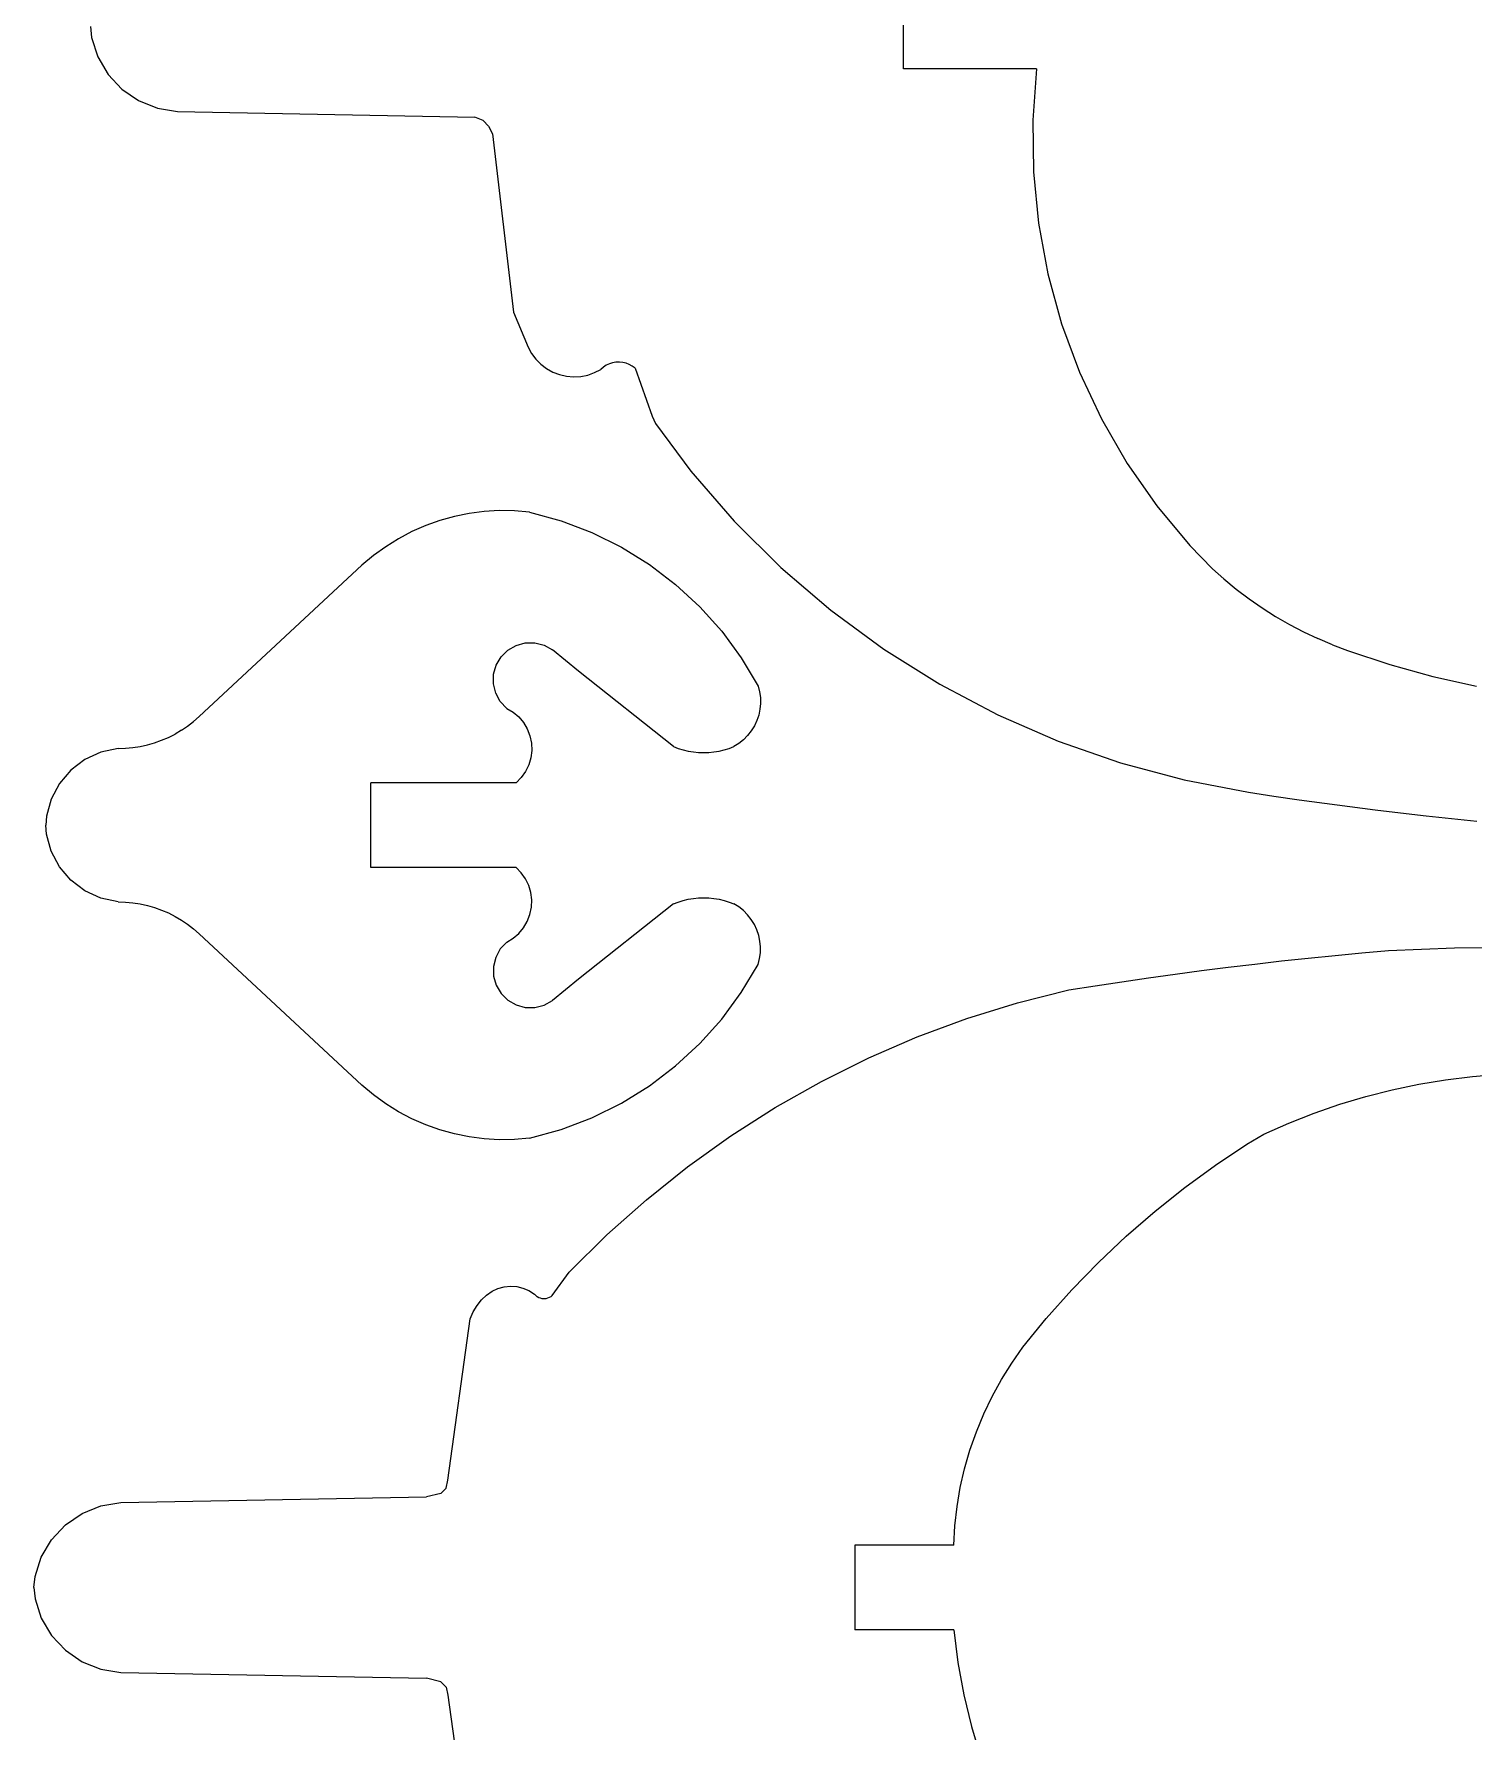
# Model space of a CAD drawing. Header units: millimetres. Extents: x -233 to 120, y -19 to 188.
# Drawn here: x -232.1 to -187.5, y 54.6 to 107.2 of the extents above; entities that cross this region are included whole.
import ezdxf

# ---------------------------------------------------------------- set-up
doc = ezdxf.new("R2010")
doc.units = ezdxf.units.MM
doc.header["$MEASUREMENT"] = 0
doc.layers.add('Layer 1', color=7, linetype='Continuous')

msp = doc.modelspace()

# ---------------------------------------------------------------- linework, layer by layer
at = {"layer": 'Layer 1', "lineweight": 9}
for points in [[(-205.1649, 106.11), (-205.1649, 106.11), (-205.1649, 108.735), (-205.1649, 108.735)], [(-230.3532, 107.4225), (-230.3532, 107.4225), (-230.3199, 107.0759), (-230.3199, 107.0759)], [(-230.3199, 107.0759), (-230.3199, 107.0759), (-230.1257, 106.4788), (-230.1257, 106.4788)], [(-230.1257, 106.4788), (-230.1257, 106.4788), (-229.8066, 105.938), (-229.8066, 105.938)], [(-229.8066, 105.938), (-229.8066, 105.938), (-229.3777, 105.4793), (-229.3777, 105.4793)], [(-201.0399, 106.11), (-201.0399, 106.11), (-205.1649, 106.11), (-205.1649, 106.11)], [(-201.0399, 106.11), (-201.0399, 106.11), (-201.1549, 104.515), (-201.1549, 104.515)], [(-229.3777, 105.4793), (-229.3777, 105.4793), (-228.8596, 105.1246), (-228.8596, 105.1246)], [(-228.8596, 105.1246), (-228.8596, 105.1246), (-228.2768, 104.8908), (-228.2768, 104.8908)], [(-228.2768, 104.8908), (-228.2768, 104.8908), (-227.6572, 104.789), (-227.6572, 104.789)], [(-227.6572, 104.789), (-227.6572, 104.789), (-218.4382, 104.6128), (-218.4382, 104.6128)], [(-218.1851, 104.5052), (-218.1851, 104.5052), (-218.4382, 104.6128), (-218.4382, 104.6128)], [(-218.1851, 104.5052), (-218.1851, 104.5052), (-218.0171, 104.3371), (-218.0171, 104.3371)], [(-218.0171, 104.3371), (-218.0171, 104.3371), (-217.8978, 104.0915), (-217.8978, 104.0915)], [(-201.1549, 104.515), (-201.1549, 104.515), (-201.1339, 102.916), (-201.1339, 102.916)], [(-217.8978, 104.0915), (-217.8978, 104.0915), (-217.2399, 98.5725), (-217.2399, 98.5725)], [(-201.1339, 102.916), (-201.1339, 102.916), (-200.977, 101.3246), (-200.977, 101.3246)], [(-200.977, 101.3246), (-200.977, 101.3246), (-200.6855, 99.7523), (-200.6855, 99.7523)], [(-200.6855, 99.7523), (-200.6855, 99.7523), (-200.2614, 98.2104), (-200.2614, 98.2104)], [(-217.2399, 98.5725), (-217.2399, 98.5725), (-216.7899, 97.485), (-216.7899, 97.485)], [(-200.2614, 98.2104), (-200.2614, 98.2104), (-199.7078, 96.7102), (-199.7078, 96.7102)], [(-216.7899, 97.485), (-216.7899, 97.485), (-216.6842, 97.2904), (-216.6842, 97.2904)], [(-216.6842, 97.2904), (-216.6842, 97.2904), (-216.5522, 97.1126), (-216.5522, 97.1126)], [(-216.5522, 97.1126), (-216.5522, 97.1126), (-216.3964, 96.9552), (-216.3964, 96.9552)], [(-216.3964, 96.9552), (-216.3964, 96.9552), (-216.2201, 96.8212), (-216.2201, 96.8212)], [(-216.2201, 96.8212), (-216.2201, 96.8212), (-216.0266, 96.7135), (-216.0266, 96.7135)], [(-214.7364, 96.6952), (-214.7364, 96.6952), (-214.5399, 96.7975), (-214.5399, 96.7975)], [(-214.4596, 96.8665), (-214.4596, 96.8665), (-214.5399, 96.7975), (-214.5399, 96.7975)], [(-214.3707, 96.9241), (-214.3707, 96.9241), (-214.4596, 96.8665), (-214.4596, 96.8665)], [(-214.2748, 96.9691), (-214.2748, 96.9691), (-214.3707, 96.9241), (-214.3707, 96.9241)], [(-214.1737, 97.0007), (-214.1737, 97.0007), (-214.2748, 96.9691), (-214.2748, 96.9691)], [(-214.0692, 97.0183), (-214.0692, 97.0183), (-214.1737, 97.0007), (-214.1737, 97.0007)], [(-213.9634, 97.0217), (-213.9634, 97.0217), (-214.0692, 97.0183), (-214.0692, 97.0183)], [(-213.858, 97.0107), (-213.858, 97.0107), (-213.9634, 97.0217), (-213.9634, 97.0217)], [(-213.7551, 96.9856), (-213.7551, 96.9856), (-213.858, 97.0107), (-213.858, 97.0107)], [(-213.6566, 96.9467), (-213.6566, 96.9467), (-213.7551, 96.9856), (-213.7551, 96.9856)], [(-213.5642, 96.895), (-213.5642, 96.895), (-213.6566, 96.9467), (-213.6566, 96.9467)], [(-213.4796, 96.8311), (-213.4796, 96.8311), (-213.5642, 96.895), (-213.5642, 96.895)], [(-213.4796, 96.8311), (-213.4796, 96.8311), (-212.9531, 95.3463), (-212.9531, 95.3463)], [(-216.0266, 96.7135), (-216.0266, 96.7135), (-215.8199, 96.634), (-215.8199, 96.634)], [(-215.8199, 96.634), (-215.8199, 96.634), (-215.6041, 96.5844), (-215.6041, 96.5844)], [(-215.6041, 96.5844), (-215.6041, 96.5844), (-215.3835, 96.5656), (-215.3835, 96.5656)], [(-215.3835, 96.5656), (-215.3835, 96.5656), (-215.1624, 96.5781), (-215.1624, 96.5781)], [(-215.1624, 96.5781), (-215.1624, 96.5781), (-214.9452, 96.6216), (-214.9452, 96.6216)], [(-214.9452, 96.6216), (-214.9452, 96.6216), (-214.7364, 96.6952), (-214.7364, 96.6952)], [(-199.7078, 96.7102), (-199.7078, 96.7102), (-199.0288, 95.2624), (-199.0288, 95.2624)], [(-212.9531, 95.3463), (-212.9531, 95.3463), (-212.8489, 95.1169), (-212.8489, 95.1169)], [(-199.0288, 95.2624), (-199.0288, 95.2624), (-198.2291, 93.8776), (-198.2291, 93.8776)], [(-212.8489, 95.1169), (-212.8489, 95.1169), (-211.7455, 93.6375), (-211.7455, 93.6375)], [(-211.7455, 93.6375), (-211.7455, 93.6375), (-210.4083, 92.0974), (-210.4083, 92.0974)], [(-198.2291, 93.8776), (-198.2291, 93.8776), (-197.3146, 92.5658), (-197.3146, 92.5658)], [(-197.3146, 92.5658), (-197.3146, 92.5658), (-196.292, 91.3364), (-196.292, 91.3364)], [(-219.5241, 92.1141), (-219.5241, 92.1141), (-219.9646, 91.9568), (-219.9646, 91.9568)], [(-219.0734, 92.2394), (-219.0734, 92.2394), (-219.5241, 92.1141), (-219.5241, 92.1141)], [(-218.6149, 92.3322), (-218.6149, 92.3322), (-219.0734, 92.2394), (-219.0734, 92.2394)], [(-218.151, 92.3919), (-218.151, 92.3919), (-218.6149, 92.3322), (-218.6149, 92.3322)], [(-217.684, 92.4184), (-217.684, 92.4184), (-218.151, 92.3919), (-218.151, 92.3919)], [(-217.2163, 92.4113), (-217.2163, 92.4113), (-217.684, 92.4184), (-217.684, 92.4184)], [(-216.7503, 92.3708), (-216.7503, 92.3708), (-217.2163, 92.4113), (-217.2163, 92.4113)], [(-216.7503, 92.3708), (-216.7503, 92.3708), (-215.7675, 92.0999), (-215.7675, 92.0999)], [(-215.7675, 92.0999), (-215.7675, 92.0999), (-214.815, 91.7367), (-214.815, 91.7367)], [(-210.4083, 92.0974), (-210.4083, 92.0974), (-208.9608, 90.6605), (-208.9608, 90.6605)], [(-220.8064, 91.55), (-220.8064, 91.55), (-221.2033, 91.3025), (-221.2033, 91.3025)], [(-220.3928, 91.7685), (-220.3928, 91.7685), (-220.8064, 91.55), (-220.8064, 91.55)], [(-219.9646, 91.9568), (-219.9646, 91.9568), (-220.3928, 91.7685), (-220.3928, 91.7685)], [(-214.815, 91.7367), (-214.815, 91.7367), (-213.9013, 91.2846), (-213.9013, 91.2846)], [(-221.5815, 91.0272), (-221.5815, 91.0272), (-221.9391, 90.7256), (-221.9391, 90.7256)], [(-221.2033, 91.3025), (-221.2033, 91.3025), (-221.5815, 91.0272), (-221.5815, 91.0272)], [(-213.9013, 91.2846), (-213.9013, 91.2846), (-213.0347, 90.7477), (-213.0347, 90.7477)], [(-196.292, 91.3364), (-196.292, 91.3364), (-195.5837, 90.6189), (-195.5837, 90.6189)], [(-221.9391, 90.7256), (-221.9391, 90.7256), (-226.9877, 86.0376), (-226.9877, 86.0376)], [(-213.0347, 90.7477), (-213.0347, 90.7477), (-212.2231, 90.1308), (-212.2231, 90.1308)], [(-208.9608, 90.6605), (-208.9608, 90.6605), (-207.4108, 89.3347), (-207.4108, 89.3347)], [(-195.5837, 90.6189), (-195.5837, 90.6189), (-195.2307, 90.3023), (-195.2307, 90.3023)], [(-212.2231, 90.1308), (-212.2231, 90.1308), (-211.4739, 89.4395), (-211.4739, 89.4395)], [(-195.2307, 90.3023), (-195.2307, 90.3023), (-194.8495, 89.9879), (-194.8495, 89.9879)], [(-194.8495, 89.9879), (-194.8495, 89.9879), (-194.4556, 89.6894), (-194.4556, 89.6894)], [(-211.4739, 89.4395), (-211.4739, 89.4395), (-210.7938, 88.6801), (-210.7938, 88.6801)], [(-194.4556, 89.6894), (-194.4556, 89.6894), (-194.0498, 89.4074), (-194.0498, 89.4074)], [(-194.0498, 89.4074), (-194.0498, 89.4074), (-193.6326, 89.1425), (-193.6326, 89.1425)], [(-207.4108, 89.3347), (-207.4108, 89.3347), (-205.7669, 88.1274), (-205.7669, 88.1274)], [(-193.6326, 89.1425), (-193.6326, 89.1425), (-193.2048, 88.895), (-193.2048, 88.895)], [(-193.2048, 88.895), (-193.2048, 88.895), (-192.7672, 88.6653), (-192.7672, 88.6653)], [(-210.7938, 88.6801), (-210.7938, 88.6801), (-210.189, 87.8594), (-210.189, 87.8594)], [(-192.7672, 88.6653), (-192.7672, 88.6653), (-192.3205, 88.454), (-192.3205, 88.454)], [(-191.8655, 88.2613), (-191.8655, 88.2613), (-192.3205, 88.454), (-192.3205, 88.454)], [(-217.7803, 87.6342), (-217.7803, 87.6342), (-217.6304, 87.8887), (-217.6304, 87.8887)], [(-217.6304, 87.8887), (-217.6304, 87.8887), (-217.4207, 88.0966), (-217.4207, 88.0966)], [(-217.4207, 88.0966), (-217.4207, 88.0966), (-217.165, 88.2444), (-217.165, 88.2444)], [(-217.165, 88.2444), (-217.165, 88.2444), (-216.8801, 88.3223), (-216.8801, 88.3223)], [(-216.8801, 88.3223), (-216.8801, 88.3223), (-216.5848, 88.3251), (-216.5848, 88.3251)], [(-216.5848, 88.3251), (-216.5848, 88.3251), (-216.2985, 88.2528), (-216.2985, 88.2528)], [(-216.2985, 88.2528), (-216.2985, 88.2528), (-216.0399, 88.11), (-216.0399, 88.11)], [(-215.2323, 87.4465), (-215.2323, 87.4465), (-216.0399, 88.11), (-216.0399, 88.11)], [(-210.189, 87.8594), (-210.189, 87.8594), (-209.6649, 86.985), (-209.6649, 86.985)], [(-205.7669, 88.1274), (-205.7669, 88.1274), (-204.0382, 87.045), (-204.0382, 87.045)], [(-191.8655, 88.2613), (-191.8655, 88.2613), (-191.4028, 88.0875), (-191.4028, 88.0875)], [(-191.4028, 88.0875), (-191.4028, 88.0875), (-190.0904, 87.6498), (-190.0904, 87.6498)], [(-217.866, 87.0547), (-217.866, 87.0547), (-217.8606, 87.35), (-217.8606, 87.35)], [(-217.8606, 87.35), (-217.8606, 87.35), (-217.7803, 87.6342), (-217.7803, 87.6342)], [(-212.2899, 85.11), (-212.2899, 85.11), (-215.2323, 87.4465), (-215.2323, 87.4465)], [(-190.0904, 87.6498), (-190.0904, 87.6498), (-188.7575, 87.2794), (-188.7575, 87.2794)], [(-217.796, 86.7678), (-217.796, 86.7678), (-217.866, 87.0547), (-217.866, 87.0547)], [(-209.6649, 86.985), (-209.6649, 86.985), (-209.6202, 86.8084), (-209.6202, 86.8084)], [(-209.6202, 86.8084), (-209.6202, 86.8084), (-209.5959, 86.6279), (-209.5959, 86.6279)], [(-204.0382, 87.045), (-204.0382, 87.045), (-202.234, 86.0937), (-202.234, 86.0937)], [(-188.7575, 87.2794), (-188.7575, 87.2794), (-187.4074, 86.9773), (-187.4074, 86.9773)], [(-217.6554, 86.5081), (-217.6554, 86.5081), (-217.796, 86.7678), (-217.796, 86.7678)], [(-217.4534, 86.2927), (-217.4534, 86.2927), (-217.6554, 86.5081), (-217.6554, 86.5081)], [(-217.4534, 86.2927), (-217.4534, 86.2927), (-217.2568, 86.1749), (-217.2568, 86.1749)], [(-209.6096, 86.2645), (-209.6096, 86.2645), (-209.6474, 86.0863), (-209.6474, 86.0863)], [(-209.5924, 86.4458), (-209.5924, 86.4458), (-209.6096, 86.2645), (-209.6096, 86.2645)], [(-209.5959, 86.6279), (-209.5959, 86.6279), (-209.5924, 86.4458), (-209.5924, 86.4458)], [(-227.5323, 85.6145), (-227.5323, 85.6145), (-227.342, 85.7439), (-227.342, 85.7439)], [(-227.342, 85.7439), (-227.342, 85.7439), (-227.1602, 85.8852), (-227.1602, 85.8852)], [(-227.1602, 85.8852), (-227.1602, 85.8852), (-226.9877, 86.0376), (-226.9877, 86.0376)], [(-217.2568, 86.1749), (-217.2568, 86.1749), (-217.0822, 86.0265), (-217.0822, 86.0265)], [(-217.0822, 86.0265), (-217.0822, 86.0265), (-216.9343, 85.8514), (-216.9343, 85.8514)], [(-216.9343, 85.8514), (-216.9343, 85.8514), (-216.8172, 85.6544), (-216.8172, 85.6544)], [(-209.7825, 85.7486), (-209.7825, 85.7486), (-209.878, 85.5936), (-209.878, 85.5936)], [(-209.7053, 85.9136), (-209.7053, 85.9136), (-209.7825, 85.7486), (-209.7825, 85.7486)], [(-209.6474, 86.0863), (-209.6474, 86.0863), (-209.7053, 85.9136), (-209.7053, 85.9136)], [(-202.234, 86.0937), (-202.234, 86.0937), (-200.3643, 85.2786), (-200.3643, 85.2786)], [(-228.5852, 85.161), (-228.5852, 85.161), (-228.364, 85.2246), (-228.364, 85.2246)], [(-228.364, 85.2246), (-228.364, 85.2246), (-228.1472, 85.302), (-228.1472, 85.302)], [(-228.1472, 85.302), (-228.1472, 85.302), (-227.9358, 85.3931), (-227.9358, 85.3931)], [(-227.9358, 85.3931), (-227.9358, 85.3931), (-227.7305, 85.4974), (-227.7305, 85.4974)], [(-227.5323, 85.6145), (-227.5323, 85.6145), (-227.7305, 85.4974), (-227.7305, 85.4974)], [(-216.8172, 85.6544), (-216.8172, 85.6544), (-216.7339, 85.4409), (-216.7339, 85.4409)], [(-216.7339, 85.4409), (-216.7339, 85.4409), (-216.6869, 85.2166), (-216.6869, 85.2166)], [(-216.6869, 85.2166), (-216.6869, 85.2166), (-216.6773, 84.9876), (-216.6773, 84.9876)], [(-210.2608, 85.207), (-210.2608, 85.207), (-210.4149, 85.11), (-210.4149, 85.11)], [(-210.1187, 85.3209), (-210.1187, 85.3209), (-210.2608, 85.207), (-210.2608, 85.207)], [(-209.9906, 85.4504), (-209.9906, 85.4504), (-210.1187, 85.3209), (-210.1187, 85.3209)], [(-209.878, 85.5936), (-209.878, 85.5936), (-209.9906, 85.4504), (-209.9906, 85.4504)], [(-200.3643, 85.2786), (-200.3643, 85.2786), (-198.4394, 84.6041), (-198.4394, 84.6041)], [(-230.524, 84.7036), (-230.524, 84.7036), (-230.9585, 84.3744), (-230.9585, 84.3744)], [(-230.0293, 84.9323), (-230.0293, 84.9323), (-230.524, 84.7036), (-230.524, 84.7036)], [(-229.497, 85.0499), (-229.497, 85.0499), (-230.0293, 84.9323), (-230.0293, 84.9323)], [(-229.497, 85.0499), (-229.497, 85.0499), (-229.2669, 85.0559), (-229.2669, 85.0559)], [(-229.2669, 85.0559), (-229.2669, 85.0559), (-229.0376, 85.0765), (-229.0376, 85.0765)], [(-229.0376, 85.0765), (-229.0376, 85.0765), (-228.8101, 85.1115), (-228.8101, 85.1115)], [(-228.8101, 85.1115), (-228.8101, 85.1115), (-228.5852, 85.161), (-228.5852, 85.161)], [(-216.7054, 84.7602), (-216.7054, 84.7602), (-216.7704, 84.5404), (-216.7704, 84.5404)], [(-216.6773, 84.9876), (-216.6773, 84.9876), (-216.7054, 84.7602), (-216.7054, 84.7602)], [(-212.2899, 85.11), (-212.2899, 85.11), (-212.14, 85.0532), (-212.14, 85.0532)], [(-212.14, 85.0532), (-212.14, 85.0532), (-211.9866, 85.0064), (-211.9866, 85.0064)], [(-211.9866, 85.0064), (-211.9866, 85.0064), (-211.8305, 84.9698), (-211.8305, 84.9698)], [(-211.8305, 84.9698), (-211.8305, 84.9698), (-211.6723, 84.9436), (-211.6723, 84.9436)], [(-211.6723, 84.9436), (-211.6723, 84.9436), (-211.5127, 84.9278), (-211.5127, 84.9278)], [(-211.5127, 84.9278), (-211.5127, 84.9278), (-211.3524, 84.9225), (-211.3524, 84.9225)], [(-211.3524, 84.9225), (-211.3524, 84.9225), (-211.1922, 84.9278), (-211.1922, 84.9278)], [(-211.1922, 84.9278), (-211.1922, 84.9278), (-211.0326, 84.9436), (-211.0326, 84.9436)], [(-211.0326, 84.9436), (-211.0326, 84.9436), (-210.8744, 84.9698), (-210.8744, 84.9698)], [(-210.8744, 84.9698), (-210.8744, 84.9698), (-210.7183, 85.0064), (-210.7183, 85.0064)], [(-210.7183, 85.0064), (-210.7183, 85.0064), (-210.5649, 85.0532), (-210.5649, 85.0532)], [(-210.5649, 85.0532), (-210.5649, 85.0532), (-210.4149, 85.11), (-210.4149, 85.11)], [(-230.9585, 84.3744), (-230.9585, 84.3744), (-231.3125, 83.96), (-231.3125, 83.96)], [(-217.0034, 84.1475), (-217.0034, 84.1475), (-217.1649, 83.985), (-217.1649, 83.985)], [(-216.8707, 84.3344), (-216.8707, 84.3344), (-217.0034, 84.1475), (-217.0034, 84.1475)], [(-216.7704, 84.5404), (-216.7704, 84.5404), (-216.8707, 84.3344), (-216.8707, 84.3344)], [(-198.4394, 84.6041), (-198.4394, 84.6041), (-196.4699, 84.0741), (-196.4699, 84.0741)], [(-231.3125, 83.96), (-231.3125, 83.96), (-231.5697, 83.4794), (-231.5697, 83.4794)], [(-217.1649, 83.985), (-217.1649, 83.985), (-221.6649, 83.985), (-221.6649, 83.985)], [(-221.6649, 81.36), (-221.6649, 81.36), (-221.6649, 83.985), (-221.6649, 83.985)], [(-196.4699, 84.0741), (-196.4699, 84.0741), (-194.4665, 83.6913), (-194.4665, 83.6913)], [(-194.4665, 83.6913), (-194.4665, 83.6913), (-193.6832, 83.5738), (-193.6832, 83.5738)], [(-231.5697, 83.4794), (-231.5697, 83.4794), (-231.7183, 82.955), (-231.7183, 82.955)], [(-193.6832, 83.5738), (-193.6832, 83.5738), (-192.8991, 83.4608), (-192.8991, 83.4608)], [(-192.8991, 83.4608), (-192.8991, 83.4608), (-192.1145, 83.3522), (-192.1145, 83.3522)], [(-192.1145, 83.3522), (-192.1145, 83.3522), (-191.3292, 83.2482), (-191.3292, 83.2482)], [(-191.3292, 83.2482), (-191.3292, 83.2482), (-190.5434, 83.1485), (-190.5434, 83.1485)], [(-190.5434, 83.1485), (-190.5434, 83.1485), (-189.757, 83.0534), (-189.757, 83.0534)], [(-231.7183, 82.955), (-231.7183, 82.955), (-231.7354, 82.6725), (-231.7354, 82.6725)], [(-231.7183, 82.39), (-231.7183, 82.39), (-231.7354, 82.6725), (-231.7354, 82.6725)], [(-189.757, 83.0534), (-189.757, 83.0534), (-188.9701, 82.9628), (-188.9701, 82.9628)], [(-188.9701, 82.9628), (-188.9701, 82.9628), (-188.1826, 82.8766), (-188.1826, 82.8766)], [(-188.1826, 82.8766), (-188.1826, 82.8766), (-187.3947, 82.7949), (-187.3947, 82.7949)], [(-231.5697, 81.8655), (-231.5697, 81.8655), (-231.7183, 82.39), (-231.7183, 82.39)], [(-231.3125, 81.385), (-231.3125, 81.385), (-231.5697, 81.8655), (-231.5697, 81.8655)], [(-230.9585, 80.9705), (-230.9585, 80.9705), (-231.3125, 81.385), (-231.3125, 81.385)], [(-217.1649, 81.36), (-217.1649, 81.36), (-221.6649, 81.36), (-221.6649, 81.36)], [(-217.0034, 81.1974), (-217.0034, 81.1974), (-217.1649, 81.36), (-217.1649, 81.36)], [(-216.8707, 81.0106), (-216.8707, 81.0106), (-217.0034, 81.1974), (-217.0034, 81.1974)], [(-216.7704, 80.8045), (-216.7704, 80.8045), (-216.8707, 81.0106), (-216.8707, 81.0106)], [(-230.524, 80.6413), (-230.524, 80.6413), (-230.9585, 80.9705), (-230.9585, 80.9705)], [(-230.0293, 80.4127), (-230.0293, 80.4127), (-230.524, 80.6413), (-230.524, 80.6413)], [(-216.7054, 80.5848), (-216.7054, 80.5848), (-216.7704, 80.8045), (-216.7704, 80.8045)], [(-216.6773, 80.3573), (-216.6773, 80.3573), (-216.7054, 80.5848), (-216.7054, 80.5848)], [(-229.497, 80.2951), (-229.497, 80.2951), (-230.0293, 80.4127), (-230.0293, 80.4127)], [(-229.497, 80.2951), (-229.497, 80.2951), (-229.2669, 80.2891), (-229.2669, 80.2891)], [(-229.2669, 80.2891), (-229.2669, 80.2891), (-229.0376, 80.2685), (-229.0376, 80.2685)], [(-229.0376, 80.2685), (-229.0376, 80.2685), (-228.8101, 80.2334), (-228.8101, 80.2334)], [(-228.8101, 80.2334), (-228.8101, 80.2334), (-228.5852, 80.184), (-228.5852, 80.184)], [(-228.5852, 80.184), (-228.5852, 80.184), (-228.364, 80.1204), (-228.364, 80.1204)], [(-228.364, 80.1204), (-228.364, 80.1204), (-228.1472, 80.0429), (-228.1472, 80.0429)], [(-228.1472, 80.0429), (-228.1472, 80.0429), (-227.9358, 79.9518), (-227.9358, 79.9518)], [(-227.9358, 79.9518), (-227.9358, 79.9518), (-227.7305, 79.8476), (-227.7305, 79.8476)], [(-216.7339, 79.9041), (-216.7339, 79.9041), (-216.6869, 80.1283), (-216.6869, 80.1283)], [(-216.6869, 80.1283), (-216.6869, 80.1283), (-216.6773, 80.3573), (-216.6773, 80.3573)], [(-212.2899, 80.235), (-212.2899, 80.235), (-215.2323, 77.8984), (-215.2323, 77.8984)], [(-212.2899, 80.235), (-212.2899, 80.235), (-212.14, 80.2918), (-212.14, 80.2918)], [(-212.14, 80.2918), (-212.14, 80.2918), (-211.9866, 80.3385), (-211.9866, 80.3385)], [(-211.9866, 80.3385), (-211.9866, 80.3385), (-211.8305, 80.3751), (-211.8305, 80.3751)], [(-211.8305, 80.3751), (-211.8305, 80.3751), (-211.6723, 80.4014), (-211.6723, 80.4014)], [(-211.6723, 80.4014), (-211.6723, 80.4014), (-211.5127, 80.4172), (-211.5127, 80.4172)], [(-211.5127, 80.4172), (-211.5127, 80.4172), (-211.3524, 80.4225), (-211.3524, 80.4225)], [(-211.3524, 80.4225), (-211.3524, 80.4225), (-211.1922, 80.4172), (-211.1922, 80.4172)], [(-211.1922, 80.4172), (-211.1922, 80.4172), (-211.0326, 80.4014), (-211.0326, 80.4014)], [(-211.0326, 80.4014), (-211.0326, 80.4014), (-210.8744, 80.3751), (-210.8744, 80.3751)], [(-210.8744, 80.3751), (-210.8744, 80.3751), (-210.7183, 80.3385), (-210.7183, 80.3385)], [(-210.7183, 80.3385), (-210.7183, 80.3385), (-210.5649, 80.2918), (-210.5649, 80.2918)], [(-210.5649, 80.2918), (-210.5649, 80.2918), (-210.4149, 80.235), (-210.4149, 80.235)], [(-210.2608, 80.138), (-210.2608, 80.138), (-210.4149, 80.235), (-210.4149, 80.235)], [(-210.1187, 80.024), (-210.1187, 80.024), (-210.2608, 80.138), (-210.2608, 80.138)], [(-209.9906, 79.8946), (-209.9906, 79.8946), (-210.1187, 80.024), (-210.1187, 80.024)], [(-227.7305, 79.8476), (-227.7305, 79.8476), (-227.5323, 79.7305), (-227.5323, 79.7305)], [(-227.5323, 79.7305), (-227.5323, 79.7305), (-227.342, 79.601), (-227.342, 79.601)], [(-227.342, 79.601), (-227.342, 79.601), (-227.1602, 79.4598), (-227.1602, 79.4598)], [(-227.1602, 79.4598), (-227.1602, 79.4598), (-226.9877, 79.3073), (-226.9877, 79.3073)], [(-217.0822, 79.3185), (-217.0822, 79.3185), (-216.9343, 79.4935), (-216.9343, 79.4935)], [(-216.9343, 79.4935), (-216.9343, 79.4935), (-216.8172, 79.6905), (-216.8172, 79.6905)], [(-216.8172, 79.6905), (-216.8172, 79.6905), (-216.7339, 79.9041), (-216.7339, 79.9041)], [(-209.878, 79.7514), (-209.878, 79.7514), (-209.9906, 79.8946), (-209.9906, 79.8946)], [(-209.7825, 79.5963), (-209.7825, 79.5963), (-209.878, 79.7514), (-209.878, 79.7514)], [(-209.7053, 79.4313), (-209.7053, 79.4313), (-209.7825, 79.5963), (-209.7825, 79.5963)], [(-209.6474, 79.2586), (-209.6474, 79.2586), (-209.7053, 79.4313), (-209.7053, 79.4313)], [(-221.9391, 74.6193), (-221.9391, 74.6193), (-226.9877, 79.3073), (-226.9877, 79.3073)], [(-217.4534, 79.0523), (-217.4534, 79.0523), (-217.6554, 78.8369), (-217.6554, 78.8369)], [(-217.4534, 79.0523), (-217.4534, 79.0523), (-217.2568, 79.17), (-217.2568, 79.17)], [(-217.2568, 79.17), (-217.2568, 79.17), (-217.0822, 79.3185), (-217.0822, 79.3185)], [(-209.6096, 79.0805), (-209.6096, 79.0805), (-209.6474, 79.2586), (-209.6474, 79.2586)], [(-209.5924, 78.8992), (-209.5924, 78.8992), (-209.6096, 79.0805), (-209.6096, 79.0805)], [(-209.5959, 78.717), (-209.5959, 78.717), (-209.5924, 78.8992), (-209.5924, 78.8992)], [(-188.091, 78.8699), (-188.091, 78.8699), (-186.0464, 78.8825), (-186.0464, 78.8825)], [(-217.796, 78.5772), (-217.796, 78.5772), (-217.866, 78.2902), (-217.866, 78.2902)], [(-217.6554, 78.8369), (-217.6554, 78.8369), (-217.796, 78.5772), (-217.796, 78.5772)], [(-210.189, 77.4855), (-210.189, 77.4855), (-209.6649, 78.36), (-209.6649, 78.36)], [(-209.6649, 78.36), (-209.6649, 78.36), (-209.6202, 78.5365), (-209.6202, 78.5365)], [(-209.6202, 78.5365), (-209.6202, 78.5365), (-209.5959, 78.717), (-209.5959, 78.717)], [(-195.0973, 78.2716), (-195.0973, 78.2716), (-194.2714, 78.371), (-194.2714, 78.371)], [(-194.2714, 78.371), (-194.2714, 78.371), (-193.445, 78.4654), (-193.445, 78.4654)], [(-193.445, 78.4654), (-193.445, 78.4654), (-192.6181, 78.5547), (-192.6181, 78.5547)], [(-192.6181, 78.5547), (-192.6181, 78.5547), (-191.7907, 78.6389), (-191.7907, 78.6389)], [(-191.7907, 78.6389), (-191.7907, 78.6389), (-190.9628, 78.718), (-190.9628, 78.718)], [(-190.9628, 78.718), (-190.9628, 78.718), (-190.1344, 78.7921), (-190.1344, 78.7921)], [(-190.1344, 78.7921), (-190.1344, 78.7921), (-188.091, 78.8699), (-188.091, 78.8699)], [(-217.866, 78.2902), (-217.866, 78.2902), (-217.8606, 77.9949), (-217.8606, 77.9949)], [(-217.8606, 77.9949), (-217.8606, 77.9949), (-217.7803, 77.7107), (-217.7803, 77.7107)], [(-215.2323, 77.8984), (-215.2323, 77.8984), (-216.0399, 77.235), (-216.0399, 77.235)], [(-198.3948, 77.8234), (-198.3948, 77.8234), (-197.5714, 77.9431), (-197.5714, 77.9431)], [(-197.5714, 77.9431), (-197.5714, 77.9431), (-196.7473, 78.0576), (-196.7473, 78.0576)], [(-196.7473, 78.0576), (-196.7473, 78.0576), (-195.9226, 78.1672), (-195.9226, 78.1672)], [(-195.9226, 78.1672), (-195.9226, 78.1672), (-195.0973, 78.2716), (-195.0973, 78.2716)], [(-217.7803, 77.7107), (-217.7803, 77.7107), (-217.6304, 77.4563), (-217.6304, 77.4563)], [(-217.6304, 77.4563), (-217.6304, 77.4563), (-217.4207, 77.2483), (-217.4207, 77.2483)], [(-210.7938, 76.6649), (-210.7938, 76.6649), (-210.189, 77.4855), (-210.189, 77.4855)], [(-201.6291, 77.1677), (-201.6291, 77.1677), (-200.0395, 77.5691), (-200.0395, 77.5691)], [(-200.0395, 77.5691), (-200.0395, 77.5691), (-199.2175, 77.6988), (-199.2175, 77.6988)], [(-199.2175, 77.6988), (-199.2175, 77.6988), (-198.3948, 77.8234), (-198.3948, 77.8234)], [(-217.4207, 77.2483), (-217.4207, 77.2483), (-217.165, 77.1006), (-217.165, 77.1006)], [(-217.165, 77.1006), (-217.165, 77.1006), (-216.8801, 77.0227), (-216.8801, 77.0227)], [(-216.8801, 77.0227), (-216.8801, 77.0227), (-216.5848, 77.0198), (-216.5848, 77.0198)], [(-216.5848, 77.0198), (-216.5848, 77.0198), (-216.2985, 77.0922), (-216.2985, 77.0922)], [(-216.2985, 77.0922), (-216.2985, 77.0922), (-216.0399, 77.235), (-216.0399, 77.235)], [(-203.195, 76.682), (-203.195, 76.682), (-201.6291, 77.1677), (-201.6291, 77.1677)], [(-211.4739, 75.9055), (-211.4739, 75.9055), (-210.7938, 76.6649), (-210.7938, 76.6649)], [(-204.7327, 76.1134), (-204.7327, 76.1134), (-203.195, 76.682), (-203.195, 76.682)], [(-212.2231, 75.2142), (-212.2231, 75.2142), (-211.4739, 75.9055), (-211.4739, 75.9055)], [(-206.2378, 75.4634), (-206.2378, 75.4634), (-204.7327, 76.1134), (-204.7327, 76.1134)], [(-213.0347, 74.5973), (-213.0347, 74.5973), (-212.2231, 75.2142), (-212.2231, 75.2142)], [(-207.7061, 74.734), (-207.7061, 74.734), (-206.2378, 75.4634), (-206.2378, 75.4634)], [(-209.1333, 73.9271), (-209.1333, 73.9271), (-207.7061, 74.734), (-207.7061, 74.734)], [(-189.1979, 74.6468), (-189.1979, 74.6468), (-188.368, 74.7842), (-188.368, 74.7842)], [(-188.368, 74.7842), (-188.368, 74.7842), (-187.5329, 74.8865), (-187.5329, 74.8865)], [(-187.5329, 74.8865), (-187.5329, 74.8865), (-186.6939, 74.9534), (-186.6939, 74.9534)], [(-221.5815, 74.3177), (-221.5815, 74.3177), (-221.9391, 74.6193), (-221.9391, 74.6193)], [(-221.2033, 74.0425), (-221.2033, 74.0425), (-221.5815, 74.3177), (-221.5815, 74.3177)], [(-213.9013, 74.0603), (-213.9013, 74.0603), (-213.0347, 74.5973), (-213.0347, 74.5973)], [(-191.6445, 74.0263), (-191.6445, 74.0263), (-190.8375, 74.2676), (-190.8375, 74.2676)], [(-190.8375, 74.2676), (-190.8375, 74.2676), (-190.0215, 74.4745), (-190.0215, 74.4745)], [(-190.0215, 74.4745), (-190.0215, 74.4745), (-189.1979, 74.6468), (-189.1979, 74.6468)], [(-220.8064, 73.795), (-220.8064, 73.795), (-221.2033, 74.0425), (-221.2033, 74.0425)], [(-220.3928, 73.5765), (-220.3928, 73.5765), (-220.8064, 73.795), (-220.8064, 73.795)], [(-214.815, 73.6082), (-214.815, 73.6082), (-213.9013, 74.0603), (-213.9013, 74.0603)], [(-210.5154, 73.0452), (-210.5154, 73.0452), (-209.1333, 73.9271), (-209.1333, 73.9271)], [(-193.2267, 73.4422), (-193.2267, 73.4422), (-192.4413, 73.751), (-192.4413, 73.751)], [(-192.4413, 73.751), (-192.4413, 73.751), (-191.6445, 74.0263), (-191.6445, 74.0263)], [(-219.9646, 73.3881), (-219.9646, 73.3881), (-220.3928, 73.5765), (-220.3928, 73.5765)], [(-219.5241, 73.2309), (-219.5241, 73.2309), (-219.9646, 73.3881), (-219.9646, 73.3881)], [(-219.0734, 73.1056), (-219.0734, 73.1056), (-219.5241, 73.2309), (-219.5241, 73.2309)], [(-218.6149, 73.0128), (-218.6149, 73.0128), (-219.0734, 73.1056), (-219.0734, 73.1056)], [(-216.7503, 72.9741), (-216.7503, 72.9741), (-215.7675, 73.2451), (-215.7675, 73.2451)], [(-215.7675, 73.2451), (-215.7675, 73.2451), (-214.815, 73.6082), (-214.815, 73.6082)], [(-194.5182, 72.7883), (-194.5182, 72.7883), (-193.9996, 73.1003), (-193.9996, 73.1003)], [(-193.9996, 73.1003), (-193.9996, 73.1003), (-193.2267, 73.4422), (-193.2267, 73.4422)], [(-218.151, 72.953), (-218.151, 72.953), (-218.6149, 73.0128), (-218.6149, 73.0128)], [(-217.684, 72.9266), (-217.684, 72.9266), (-218.151, 72.953), (-218.151, 72.953)], [(-217.2163, 72.9337), (-217.2163, 72.9337), (-217.684, 72.9266), (-217.684, 72.9266)], [(-216.7503, 72.9741), (-216.7503, 72.9741), (-217.2163, 72.9337), (-217.2163, 72.9337)], [(-211.8484, 72.0907), (-211.8484, 72.0907), (-210.5154, 73.0452), (-210.5154, 73.0452)], [(-195.4958, 72.1402), (-195.4958, 72.1402), (-194.5182, 72.7883), (-194.5182, 72.7883)], [(-213.1285, 71.0664), (-213.1285, 71.0664), (-211.8484, 72.0907), (-211.8484, 72.0907)], [(-196.4463, 71.4487), (-196.4463, 71.4487), (-195.4958, 72.1402), (-195.4958, 72.1402)], [(-214.3521, 69.9752), (-214.3521, 69.9752), (-213.1285, 71.0664), (-213.1285, 71.0664)], [(-197.3679, 70.715), (-197.3679, 70.715), (-196.4463, 71.4487), (-196.4463, 71.4487)], [(-198.2591, 69.9402), (-198.2591, 69.9402), (-197.3679, 70.715), (-197.3679, 70.715)], [(-215.5156, 68.8202), (-215.5156, 68.8202), (-214.3521, 69.9752), (-214.3521, 69.9752)], [(-199.1185, 69.1258), (-199.1185, 69.1258), (-198.2591, 69.9402), (-198.2591, 69.9402)], [(-199.9444, 68.2731), (-199.9444, 68.2731), (-199.1185, 69.1258), (-199.1185, 69.1258)], [(-217.726, 68.3171), (-217.726, 68.3171), (-217.5354, 68.3722), (-217.5354, 68.3722)], [(-217.5354, 68.3722), (-217.5354, 68.3722), (-217.3404, 68.393), (-217.3404, 68.393)], [(-217.3404, 68.393), (-217.3404, 68.393), (-217.1451, 68.3791), (-217.1451, 68.3791)], [(-217.1451, 68.3791), (-217.1451, 68.3791), (-216.9534, 68.3308), (-216.9534, 68.3308)], [(-216.0421, 68.0982), (-216.0421, 68.0982), (-215.5156, 68.8202), (-215.5156, 68.8202)], [(-218.3728, 67.7858), (-218.3728, 67.7858), (-218.2352, 67.9605), (-218.2352, 67.9605)], [(-218.2352, 67.9605), (-218.2352, 67.9605), (-218.0794, 68.1092), (-218.0794, 68.1092)], [(-218.0794, 68.1092), (-218.0794, 68.1092), (-217.9086, 68.2289), (-217.9086, 68.2289)], [(-217.9086, 68.2289), (-217.9086, 68.2289), (-217.726, 68.3171), (-217.726, 68.3171)], [(-216.9534, 68.3308), (-216.9534, 68.3308), (-216.7689, 68.2491), (-216.7689, 68.2491)], [(-216.7689, 68.2491), (-216.7689, 68.2491), (-216.5954, 68.1356), (-216.5954, 68.1356)], [(-216.5545, 68.0942), (-216.5545, 68.0942), (-216.5954, 68.1356), (-216.5954, 68.1356)], [(-216.5089, 68.0594), (-216.5089, 68.0594), (-216.5545, 68.0942), (-216.5545, 68.0942)], [(-216.4595, 68.0317), (-216.4595, 68.0317), (-216.5089, 68.0594), (-216.5089, 68.0594)], [(-216.4072, 68.0116), (-216.4072, 68.0116), (-216.4595, 68.0317), (-216.4595, 68.0317)], [(-216.3529, 67.9996), (-216.3529, 67.9996), (-216.4072, 68.0116), (-216.4072, 68.0116)], [(-216.2976, 67.9959), (-216.2976, 67.9959), (-216.3529, 67.9996), (-216.3529, 67.9996)], [(-216.2425, 68.0005), (-216.2425, 68.0005), (-216.2976, 67.9959), (-216.2976, 67.9959)], [(-216.1883, 68.0134), (-216.1883, 68.0134), (-216.2425, 68.0005), (-216.2425, 68.0005)], [(-216.1363, 68.0342), (-216.1363, 68.0342), (-216.1883, 68.0134), (-216.1883, 68.0134)], [(-216.0872, 68.0627), (-216.0872, 68.0627), (-216.1363, 68.0342), (-216.1363, 68.0342)], [(-216.0421, 68.0982), (-216.0421, 68.0982), (-216.0872, 68.0627), (-216.0872, 68.0627)], [(-200.7355, 67.3836), (-200.7355, 67.3836), (-199.9444, 68.2731), (-199.9444, 68.2731)], [(-219.2805, 62.3784), (-219.2805, 62.3784), (-218.5828, 67.3725), (-218.5828, 67.3725)], [(-218.5828, 67.3725), (-218.5828, 67.3725), (-218.4894, 67.5885), (-218.4894, 67.5885)], [(-218.4894, 67.5885), (-218.4894, 67.5885), (-218.3728, 67.7858), (-218.3728, 67.7858)], [(-201.4598, 66.4964), (-201.4598, 66.4964), (-200.7355, 67.3836), (-200.7355, 67.3836)], [(-201.8062, 66.0062), (-201.8062, 66.0062), (-201.4598, 66.4964), (-201.4598, 66.4964)], [(-202.1247, 65.4975), (-202.1247, 65.4975), (-201.8062, 66.0062), (-201.8062, 66.0062)], [(-202.4143, 64.9718), (-202.4143, 64.9718), (-202.1247, 65.4975), (-202.1247, 65.4975)], [(-202.6741, 64.4307), (-202.6741, 64.4307), (-202.4143, 64.9718), (-202.4143, 64.9718)], [(-202.9033, 63.876), (-202.9033, 63.876), (-202.6741, 64.4307), (-202.6741, 64.4307)], [(-203.1012, 63.3093), (-203.1012, 63.3093), (-202.9033, 63.876), (-202.9033, 63.876)], [(-203.2671, 62.7325), (-203.2671, 62.7325), (-203.1012, 63.3093), (-203.1012, 63.3093)], [(-203.4005, 62.1473), (-203.4005, 62.1473), (-203.2671, 62.7325), (-203.2671, 62.7325)], [(-219.4991, 61.9648), (-219.4991, 61.9648), (-219.3332, 62.1328), (-219.3332, 62.1328)], [(-219.3332, 62.1328), (-219.3332, 62.1328), (-219.2805, 62.3784), (-219.2805, 62.3784)], [(-203.5011, 61.5556), (-203.5011, 61.5556), (-203.4005, 62.1473), (-203.4005, 62.1473)], [(-230.6096, 61.3453), (-230.6096, 61.3453), (-230.0268, 61.5792), (-230.0268, 61.5792)], [(-230.0268, 61.5792), (-230.0268, 61.5792), (-229.4072, 61.681), (-229.4072, 61.681)], [(-229.4072, 61.681), (-229.4072, 61.681), (-219.9382, 61.8571), (-219.9382, 61.8571)], [(-219.4991, 61.9648), (-219.4991, 61.9648), (-219.9382, 61.8571), (-219.9382, 61.8571)], [(-203.5685, 60.9592), (-203.5685, 60.9592), (-203.5011, 61.5556), (-203.5011, 61.5556)], [(-231.1277, 60.9906), (-231.1277, 60.9906), (-230.6096, 61.3453), (-230.6096, 61.3453)], [(-231.8757, 59.9912), (-231.8757, 59.9912), (-231.5566, 60.532), (-231.5566, 60.532)], [(-231.5566, 60.532), (-231.5566, 60.532), (-231.1277, 60.9906), (-231.1277, 60.9906)], [(-203.6024, 60.36), (-203.6024, 60.36), (-203.5685, 60.9592), (-203.5685, 60.9592)], [(-232.0699, 59.394), (-232.0699, 59.394), (-231.8757, 59.9912), (-231.8757, 59.9912)], [(-206.6649, 60.36), (-206.6649, 60.36), (-206.6649, 57.735), (-206.6649, 57.735)], [(-203.6024, 60.36), (-203.6024, 60.36), (-206.6649, 60.36), (-206.6649, 60.36)], [(-232.1032, 59.0475), (-232.1032, 59.0475), (-232.0699, 59.394), (-232.0699, 59.394)], [(-232.1032, 59.0475), (-232.1032, 59.0475), (-232.0699, 58.7009), (-232.0699, 58.7009)], [(-232.0699, 58.7009), (-232.0699, 58.7009), (-231.8757, 58.1038), (-231.8757, 58.1038)], [(-231.8757, 58.1038), (-231.8757, 58.1038), (-231.5566, 57.563), (-231.5566, 57.563)], [(-231.5566, 57.563), (-231.5566, 57.563), (-231.1277, 57.1043), (-231.1277, 57.1043)], [(-203.6024, 57.735), (-203.6024, 57.735), (-206.6649, 57.735), (-206.6649, 57.735)], [(-203.6024, 57.735), (-203.6024, 57.735), (-203.4764, 56.7274), (-203.4764, 56.7274)], [(-231.1277, 57.1043), (-231.1277, 57.1043), (-230.6096, 56.7496), (-230.6096, 56.7496)], [(-230.6096, 56.7496), (-230.6096, 56.7496), (-230.0268, 56.5158), (-230.0268, 56.5158)], [(-230.0268, 56.5158), (-230.0268, 56.5158), (-229.4072, 56.414), (-229.4072, 56.414)], [(-229.4072, 56.414), (-229.4072, 56.414), (-219.9382, 56.2378), (-219.9382, 56.2378)], [(-203.4764, 56.7274), (-203.4764, 56.7274), (-203.2942, 55.7284), (-203.2942, 55.7284)], [(-219.4991, 56.1302), (-219.4991, 56.1302), (-219.9382, 56.2378), (-219.9382, 56.2378)], [(-219.4991, 56.1302), (-219.4991, 56.1302), (-219.3332, 55.9621), (-219.3332, 55.9621)], [(-219.3332, 55.9621), (-219.3332, 55.9621), (-219.2805, 55.7165), (-219.2805, 55.7165)], [(-219.2805, 55.7165), (-219.2805, 55.7165), (-218.5828, 50.7225), (-218.5828, 50.7225)], [(-203.2942, 55.7284), (-203.2942, 55.7284), (-203.0566, 54.7411), (-203.0566, 54.7411)], [(-203.0566, 54.7411), (-203.0566, 54.7411), (-202.7642, 53.7687), (-202.7642, 53.7687)]]:
    msp.add_open_spline(points, degree=3, dxfattribs=at)

doc.saveas('drawing.dxf')
